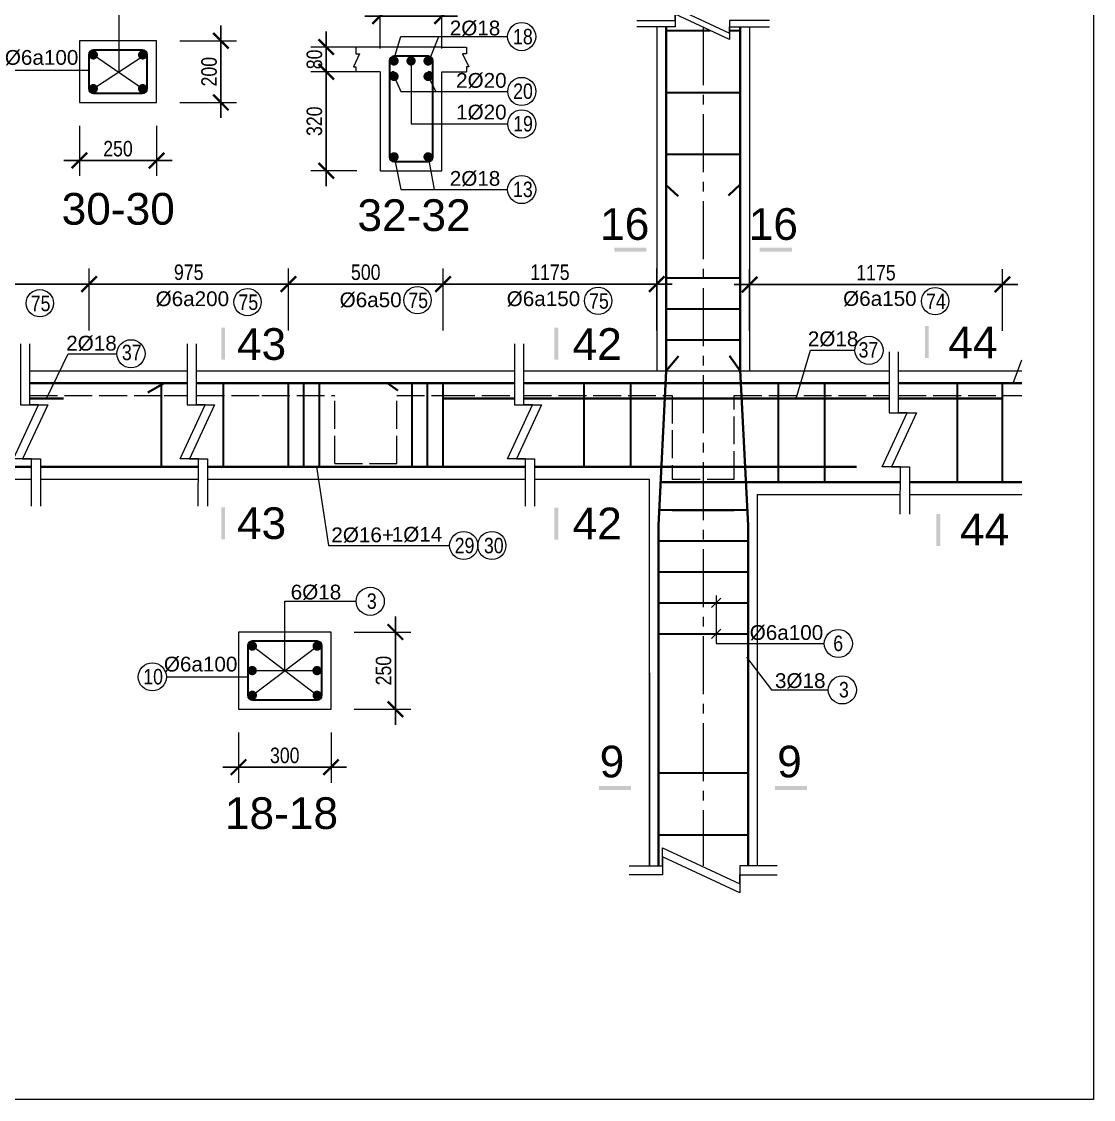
# Model space of a CAD drawing. Header units: inches. Extents: x 1604615 to 1925968, y -294302 to 52467.
# Drawn here: x 1662672 to 1676538, y -159284 to -145345 of the extents above; entities that cross this region are included whole.
import ezdxf

# ---------------------------------------------------------------- set-up
doc = ezdxf.new("R2010")
doc.units = ezdxf.units.IN
doc.header["$LTSCALE"] = 20
doc.header["$MEASUREMENT"] = 0
doc.linetypes.add('ACAD_ISO02W100', pattern=[15, 12, -3])
doc.linetypes.add('CENTER2', pattern=[1.125, 0.75, -0.125, 0.125, -0.125])
doc.layers.get('0').update_dxf_attribs({"lineweight": 13})
for name, color, linetype, lineweight in [('BORDER', 3, 'Continuous', 40), ('Duong bao', 4, 'Continuous', 30), ('net 0.2', 5, 'Continuous', 20), ('net dut', 7, 'Continuous', 9), ('truc', 16, 'CENTER2', 9)]:
    doc.layers.add(name, color=color, linetype=linetype, lineweight=lineweight)
doc.layers.add('TEXT', color=9, linetype='Continuous')
doc.styles.add('chu', font='VHELVCN.TTF')
doc.styles.add('thep', font='ARIAL.TTF')
doc.dimstyles.new('tl25', dxfattribs={"dimscale": 100, "dimtxt": 2, "dimasz": 2, "dimexe": 2, "dimexo": 3, "dimgap": 0.5, "dimtad": 1, "dimdec": 0, "dimlfac": 0.25, "dimdsep": 46, "dimtxsty": 'chu', "dimblk": 'ARCHTICK', "dimcen": 8, "dimdle": 2, "dimclrd": 1, "dimclre": 1, "dimclrt": 2, "dimadec": 0, "dimazin": 0, "dimtfac": 0.1, "dimtdec": 0, "dimtix": 1, "dimtmove": 2, "dimatfit": 3, "dimldrblk": 'ARCHTICK', "dimfxl": 6, "dimfxlon": 1, "dimtolj": 1, "dimlwe": -1, "dimarcsym": 0})

# ---------------------------------------------------------------- blocks, each defined once
blk = doc.blocks.new('kk')
at = {"ltscale": 0.1}
for p, q in [((-71, 1140), (-71, 350)), ((49, 350), (49, 1140)), ((-162, -350), (162, 350)), ((-71, 350), (281, 350)), ((281, 350), (-44, -350)), ((162, 350), (49, 350)), ((73, -350), (-162, -350)), ((-44, -350), (189, -350)), ((71, -962), (73, -350)), ((189, -350), (189, -962))]:
    blk.add_line(p, q, dxfattribs=at)
blk = doc.blocks.new('_ArchTick')
at = {"color": 0, "linetype": 'ByBlock', "const_width": 0.15}
blk.add_lwpolyline([(-0.5, -0.5), (0.5, 0.5)], dxfattribs=at)
blk = doc.blocks.new('*D551')
at = {"color": 1}
for p, q in [((1661032, -149340), (1661032, -148540)), ((1663546, -149340), (1663546, -148540))]:
    blk.add_line(p, q, dxfattribs=at)
at = {"color": 1, "lineweight": -2}
blk.add_line((1660832, -148740), (1663746, -148740), dxfattribs=at)
at = {"layer": 'Defpoints', "color": 0}
for p in [(1663546, -148740), (1661032, -149861), (1663546, -150181)]:
    blk.add_point(p, dxfattribs=at)
at = {"color": 1, "lineweight": -2, "xscale": 200, "yscale": 200, "zscale": 200, "rotation": 180}
blk.add_blockref('_ArchTick', (1661032, -148740), dxfattribs=at)
at = {"color": 1, "lineweight": -2, "xscale": 200, "yscale": 200, "zscale": 200}
blk.add_blockref('_ArchTick', (1663546, -148740), dxfattribs=at)
at = {"color": 2, "insert": (1662289, -148588), "char_height": 200, "attachment_point": 5, "style": 'chu'}
blk.add_mtext('\\A1;950', dxfattribs=at)
blk = doc.blocks.new('*D752')
at = {"color": 1}
for p, q in [((1663546, -149340), (1663546, -148540)), ((1666125, -149340), (1666125, -148540))]:
    blk.add_line(p, q, dxfattribs=at)
at = {"color": 1, "lineweight": -2}
blk.add_line((1663346, -148740), (1666325, -148740), dxfattribs=at)
at = {"layer": 'Defpoints', "color": 0}
for p in [(1666125, -148740), (1663546, -150181), (1666125, -151101)]:
    blk.add_point(p, dxfattribs=at)
at = {"color": 1, "lineweight": -2, "xscale": 200, "yscale": 200, "zscale": 200, "rotation": 180}
blk.add_blockref('_ArchTick', (1663546, -148740), dxfattribs=at)
at = {"color": 1, "lineweight": -2, "xscale": 200, "yscale": 200, "zscale": 200}
blk.add_blockref('_ArchTick', (1666125, -148740), dxfattribs=at)
at = {"color": 2, "insert": (1664835, -148588), "char_height": 200, "attachment_point": 5, "style": 'chu'}
blk.add_mtext('\\A1;975', dxfattribs=at)
blk = doc.blocks.new('*D753')
at = {"color": 1}
for p, q in [((1666125, -149340), (1666125, -148540)), ((1668125, -149340), (1668125, -148540))]:
    blk.add_line(p, q, dxfattribs=at)
at = {"color": 1, "lineweight": -2}
blk.add_line((1665925, -148740), (1668325, -148740), dxfattribs=at)
at = {"layer": 'Defpoints', "color": 0}
for p in [(1668125, -148740), (1666125, -151101), (1668125, -151101)]:
    blk.add_point(p, dxfattribs=at)
at = {"color": 1, "lineweight": -2, "xscale": 200, "yscale": 200, "zscale": 200, "rotation": 180}
blk.add_blockref('_ArchTick', (1666125, -148740), dxfattribs=at)
at = {"color": 1, "lineweight": -2, "xscale": 200, "yscale": 200, "zscale": 200}
blk.add_blockref('_ArchTick', (1668125, -148740), dxfattribs=at)
at = {"color": 2, "insert": (1667125, -148588), "char_height": 200, "attachment_point": 5, "style": 'chu'}
blk.add_mtext('\\A1;500', dxfattribs=at)
blk = doc.blocks.new('*D754')
at = {"color": 1}
for p, q in [((1668125, -149340), (1668125, -148540)), ((1670890, -149340), (1670890, -148540))]:
    blk.add_line(p, q, dxfattribs=at)
at = {"color": 1, "lineweight": -2}
blk.add_line((1667925, -148740), (1671090, -148740), dxfattribs=at)
at = {"layer": 'Defpoints', "color": 0}
for p in [(1670890, -148740), (1668125, -151101), (1670890, -151261)]:
    blk.add_point(p, dxfattribs=at)
at = {"color": 1, "lineweight": -2, "xscale": 200, "yscale": 200, "zscale": 200, "rotation": 180}
blk.add_blockref('_ArchTick', (1668125, -148740), dxfattribs=at)
at = {"color": 1, "lineweight": -2, "xscale": 200, "yscale": 200, "zscale": 200}
blk.add_blockref('_ArchTick', (1670890, -148740), dxfattribs=at)
at = {"color": 2, "insert": (1669507, -148588), "char_height": 200, "attachment_point": 5, "style": 'chu'}
blk.add_mtext('\\A1;1175', dxfattribs=at)
blk = doc.blocks.new('*D552')
at = {"color": 1}
for p, q in [((1672090, -149345), (1672090, -148545)), ((1675361, -149345), (1675361, -148545))]:
    blk.add_line(p, q, dxfattribs=at)
at = {"color": 1, "lineweight": -2}
blk.add_line((1671890, -148745), (1675561, -148745), dxfattribs=at)
at = {"layer": 'Defpoints', "color": 0}
for p in [(1675361, -148745), (1672090, -149861), (1675361, -149861)]:
    blk.add_point(p, dxfattribs=at)
at = {"color": 1, "lineweight": -2, "xscale": 200, "yscale": 200, "zscale": 200, "rotation": 180}
blk.add_blockref('_ArchTick', (1672090, -148745), dxfattribs=at)
at = {"color": 1, "lineweight": -2, "xscale": 200, "yscale": 200, "zscale": 200}
blk.add_blockref('_ArchTick', (1675361, -148745), dxfattribs=at)
at = {"color": 2, "insert": (1673725, -148593), "char_height": 200, "attachment_point": 5, "style": 'chu'}
blk.add_mtext('\\A1;1175', dxfattribs=at)
blk = doc.blocks.new('*D801')
at = {"color": 1, "lineweight": -2}
blk.add_line((1667508, -153040), (1667508, -154438), dxfattribs=at)
at = {"color": 1}
for p, q in [((1666976, -153240), (1667708, -153240)), ((1666976, -154238), (1667708, -154238))]:
    blk.add_line(p, q, dxfattribs=at)
at = {"layer": 'Defpoints', "color": 0}
for p in [(1666676, -153240), (1666676, -154238), (1667508, -154238)]:
    blk.add_point(p, dxfattribs=at)
at = {"color": 1, "lineweight": -2, "xscale": 200, "yscale": 200, "zscale": 200}
for p, rotation in [((1667508, -153240), 90), ((1667508, -154238), 270)]:
    blk.add_blockref('_ArchTick', p, dxfattribs=dict(at, rotation=rotation))
at = {"color": 2, "insert": (1667356, -153739), "char_height": 200, "attachment_point": 5, "rotation": 90, "style": 'chu'}
blk.add_mtext('\\A1;250', dxfattribs=at)
blk = doc.blocks.new('*D802')
at = {"color": 1}
for p, q in [((1665478, -154538), (1665478, -155188)), ((1666676, -154538), (1666676, -155188))]:
    blk.add_line(p, q, dxfattribs=at)
at = {"color": 1, "lineweight": -2}
blk.add_line((1665278, -154988), (1666876, -154988), dxfattribs=at)
at = {"layer": 'Defpoints', "color": 0}
for p in [(1665478, -154238), (1666676, -154238), (1666676, -154988)]:
    blk.add_point(p, dxfattribs=at)
at = {"color": 1, "lineweight": -2, "xscale": 200, "yscale": 200, "zscale": 200, "rotation": 180}
blk.add_blockref('_ArchTick', (1665478, -154988), dxfattribs=at)
at = {"color": 1, "lineweight": -2, "xscale": 200, "yscale": 200, "zscale": 200}
blk.add_blockref('_ArchTick', (1666676, -154988), dxfattribs=at)
at = {"color": 2, "insert": (1666077, -154836), "char_height": 200, "attachment_point": 5, "style": 'chu'}
blk.add_mtext('\\A1;300', dxfattribs=at)
blk = doc.blocks.new('*D825')
at = {"color": 1, "lineweight": -2}
blk.add_line((1665251, -145394), (1665251, -146592), dxfattribs=at)
at = {"color": 1}
for p, q in [((1664719, -145594), (1665451, -145594)), ((1664719, -146392), (1665451, -146392))]:
    blk.add_line(p, q, dxfattribs=at)
at = {"layer": 'Defpoints', "color": 0}
for p in [(1664419, -145594), (1664419, -146392), (1665251, -146392)]:
    blk.add_point(p, dxfattribs=at)
at = {"color": 1, "lineweight": -2, "xscale": 200, "yscale": 200, "zscale": 200}
for p, rotation in [((1665251, -145594), 90), ((1665251, -146392), 270)]:
    blk.add_blockref('_ArchTick', p, dxfattribs=dict(at, rotation=rotation))
at = {"color": 2, "insert": (1665099, -145993), "char_height": 200, "attachment_point": 5, "rotation": 90, "style": 'chu'}
blk.add_mtext('\\A1;200', dxfattribs=at)
blk = doc.blocks.new('*D826')
at = {"color": 1}
for p, q in [((1663421, -146692), (1663421, -147342)), ((1664419, -146692), (1664419, -147342))]:
    blk.add_line(p, q, dxfattribs=at)
at = {"color": 1, "lineweight": -2}
blk.add_line((1663221, -147142), (1664619, -147142), dxfattribs=at)
at = {"layer": 'Defpoints', "color": 0}
for p in [(1663421, -146392), (1664419, -146392), (1664419, -147142)]:
    blk.add_point(p, dxfattribs=at)
at = {"color": 1, "lineweight": -2, "xscale": 200, "yscale": 200, "zscale": 200, "rotation": 180}
blk.add_blockref('_ArchTick', (1663421, -147142), dxfattribs=at)
at = {"color": 1, "lineweight": -2, "xscale": 200, "yscale": 200, "zscale": 200}
blk.add_blockref('_ArchTick', (1664419, -147142), dxfattribs=at)
at = {"color": 2, "insert": (1663920, -146990), "char_height": 200, "attachment_point": 5, "style": 'chu'}
blk.add_mtext('\\A1;250', dxfattribs=at)
blk = doc.blocks.new('*D604')
at = {"color": 1}
for p, q in [((1667311, -145694), (1667311, -145075)), ((1668111, -145694), (1668111, -145075))]:
    blk.add_line(p, q, dxfattribs=at)
at = {"color": 1, "lineweight": -2}
blk.add_line((1667111, -145275), (1668311, -145275), dxfattribs=at)
at = {"layer": 'Defpoints', "color": 0}
for p in [(1668111, -145275), (1667311, -145994), (1668111, -145994)]:
    blk.add_point(p, dxfattribs=at)
at = {"color": 1, "lineweight": -2, "xscale": 200, "yscale": 200, "zscale": 200, "rotation": 180}
blk.add_blockref('_ArchTick', (1667311, -145275), dxfattribs=at)
at = {"color": 1, "lineweight": -2, "xscale": 200, "yscale": 200, "zscale": 200}
blk.add_blockref('_ArchTick', (1668111, -145275), dxfattribs=at)
at = {"color": 2, "insert": (1667711, -145123), "char_height": 200, "attachment_point": 5, "style": 'chu'}
blk.add_mtext('\\A1;200', dxfattribs=at)
blk = doc.blocks.new('*D605')
at = {"color": 1, "lineweight": -2}
blk.add_line((1666613, -147474), (1666613, -145794), dxfattribs=at)
at = {"color": 1}
for p, q in [((1667011, -145994), (1666413, -145994)), ((1667011, -147274), (1666413, -147274))]:
    blk.add_line(p, q, dxfattribs=at)
at = {"layer": 'Defpoints', "color": 0}
for p in [(1666613, -145994), (1667311, -145994), (1667311, -147274)]:
    blk.add_point(p, dxfattribs=at)
at = {"color": 1, "lineweight": -2, "xscale": 200, "yscale": 200, "zscale": 200}
for p, rotation in [((1666613, -145994), 90), ((1666613, -147274), 270)]:
    blk.add_blockref('_ArchTick', p, dxfattribs=dict(at, rotation=rotation))
at = {"color": 2, "insert": (1666461, -146634), "char_height": 200, "attachment_point": 5, "rotation": 90, "style": 'chu'}
blk.add_mtext('\\A1;320', dxfattribs=at)
blk = doc.blocks.new('*D606')
at = {"color": 1, "lineweight": -2}
for p, q in [((1666613, -145674), (1666613, -145474)), ((1666613, -145994), (1666613, -145674)), ((1666613, -145994), (1666613, -146194))]:
    blk.add_line(p, q, dxfattribs=at)
at = {"color": 1}
for p, q in [((1667011, -145674), (1666413, -145674)), ((1667011, -145994), (1666413, -145994))]:
    blk.add_line(p, q, dxfattribs=at)
at = {"layer": 'Defpoints', "color": 0}
for p in [(1666613, -145674), (1667311, -145674), (1667311, -145994)]:
    blk.add_point(p, dxfattribs=at)
at = {"color": 1, "lineweight": -2, "xscale": 200, "yscale": 200, "zscale": 200}
for p, rotation in [((1666613, -145674), 270), ((1666613, -145994), 90)]:
    blk.add_blockref('_ArchTick', p, dxfattribs=dict(at, rotation=rotation))
at = {"color": 2, "insert": (1666461, -145834), "char_height": 200, "attachment_point": 5, "rotation": 90, "style": 'chu'}
blk.add_mtext('\\A1;80', dxfattribs=at)

msp = doc.modelspace()

# ---------------------------------------------------------------- linework, layer by layer
for p, q in [((1663935, -145994), (1663935, -145097.6)), ((1664419, -145594.1), (1663421, -145594.1)), ((1663421, -145594.1), (1663421, -146392.1)), ((1664419, -146392.1), (1664419, -145594.1)), ((1663601, -145776), (1664239, -146212.1)), ((1663601, -146212.1), (1664269, -145776)), ((1667311, -145674.3), (1666998.6, -145674.3)), ((1668111, -145674.3), (1667311, -145674.3)), ((1668111, -145674.3), (1668423.4, -145674.3)), ((1667711, -145854.3), (1667711, -146668.9)), ((1663541, -145976), (1662488.5, -145976)), ((1667311, -145994.3), (1666995, -145994.3)), ((1667311, -145994.3), (1667311, -147274.3)), ((1667931, -146054.3), (1668031.4, -146248.1)), ((1668111, -147274.3), (1668111, -145994.3)), ((1668111, -145994.3), (1668427, -145994.3)), ((1663421, -146392.1), (1664419, -146392.1)), ((1667711, -146668.9), (1668959.1, -146668.9)), ((1667311, -147274.3), (1668111, -147274.3)), ((1666488.1, -151101.2), (1666643, -152120.5)), ((1666643, -152120.5), (1668210.3, -152120.5)), ((1666077.6, -153739.2), (1666077.6, -152842.7)), ((1666077.6, -152842.7), (1667001.2, -152842.7)), ((1671598.1, -152921.4), (1671717.8, -152800.9)), ((1666676, -153239.7), (1665478, -153239.7)), ((1665478, -153239.7), (1665478, -154237.7)), ((1666676, -154237.7), (1666676, -153239.7)), ((1671598.1, -153321.4), (1671717.8, -153200.9)), ((1665658, -153419.7), (1666496, -154057.7)), ((1665658, -154057.7), (1666496, -153421.6)), ((1665598.6, -153738.3), (1666494.2, -153738.3)), ((1665598, -153821.6), (1664545.6, -153821.6)), ((1665478, -154237.7), (1666676, -154237.7))]:
    msp.add_line(p, q)
at = {"ltscale": 0.1}
for p, q in [((1670889.7, -145414.6), (1670889.7, -149861.2)), ((1672089.7, -145414.6), (1672089.7, -149861.2)), ((1664816.5, -149511.7), (1664816.5, -150301.4)), ((1664936.5, -150301.4), (1664936.5, -149511.7)), ((1669048.6, -149511.7), (1669048.6, -150301.4)), ((1669168.6, -150301.4), (1669168.6, -149511.7)), ((1670789.7, -149861.2), (1672189.7, -149861.2)), ((1664724.8, -151001.9), (1665049.7, -150301.4)), ((1664816.5, -150301.4), (1665168.2, -150301.4)), ((1665168.2, -150301.4), (1664843.3, -151001.9)), ((1665049.7, -150301.4), (1664936.5, -150301.4)), ((1668956.8, -151001.9), (1669281.8, -150301.4)), ((1669048.6, -150301.4), (1669400.3, -150301.4)), ((1669400.3, -150301.4), (1669075.3, -151001.9)), ((1669281.8, -150301.4), (1669168.6, -150301.4)), ((1664959.9, -151001.9), (1664724.8, -151001.9)), ((1664843.3, -151001.9), (1665076.5, -151001.9)), ((1664957.8, -151613.9), (1664959.9, -151001.9)), ((1665076.5, -151001.9), (1665076.5, -151613.9)), ((1669191.9, -151001.9), (1668956.8, -151001.9)), ((1669075.3, -151001.9), (1669308.5, -151001.9)), ((1669189.8, -151613.9), (1669191.9, -151001.9)), ((1669308.5, -151001.9), (1669308.5, -151613.9)), ((1661131.9, -151261.2), (1662801.5, -151261.7)), ((1662919, -151261.2), (1664959, -151261.5)), ((1665076.5, -151261.5), (1665921.8, -151261.7)), ((1665921.8, -151261.2), (1667199.9, -151261.2)), ((1667199.9, -151261.2), (1669144.4, -151261.2)), ((1669076.4, -151261.2), (1669191, -151261.2)), ((1669308.5, -151261.2), (1670478.2, -151261.2)), ((1670361.4, -151261.2), (1670789.7, -151261.2)), ((1670789.7, -151261.2), (1670793.3, -156264.7)), ((1672189.7, -151461.2), (1672189.7, -156264.2)), ((1672189.7, -151461.2), (1674039.9, -151461.2)), ((1674157.8, -151461.2), (1675610.8, -151461.2)), ((1670789.7, -151861.2), (1670789.7, -156264.2))]:
    msp.add_line(p, q, dxfattribs=at)
msp.add_lwpolyline([(1641421, -112419.5), (1676538.2, -112419.5), (1676538.2, -159284.5), (1641421, -159284.5)], close=True)
for points in [[(1670632.4, -145331.3), (1671129.5, -145333), (1671129.5, -145168.4), (1671831.1, -145493.9), (1671831.1, -145414.6), (1672347.1, -145414.6)], [(1672347.1, -145330.6), (1671831.1, -145330.6), (1671831.1, -145576.8), (1671129.5, -145251.4), (1671129.5, -145414.6), (1670632.4, -145414.6)], [(1662777.2, -149861.2), (1664816.5, -149861.2)], [(1664936.5, -149861.2), (1665849.6, -149861.2)], [(1665781.8, -149861.2), (1667199.9, -149861.2)], [(1667199.9, -149861.2), (1669048.6, -149861.2)], [(1669168.6, -149861.2), (1669262.6, -149861.2)], [(1669262.6, -149861.2), (1670221.5, -149861.2)], [(1670221.5, -149861.2), (1670789.7, -149861.2)], [(1672189.7, -149861.2), (1673897.8, -149861.2)], [(1674016, -149861.2), (1675610.8, -149861.2)], [(1670532.4, -156263.8), (1670963.3, -156265.3), (1670963.3, -156030.2), (1671965.6, -156495.1), (1671965.6, -156381.9), (1672447.1, -156381.9)], [(1672447.1, -156261.9), (1671965.6, -156261.9), (1671965.6, -156613.6), (1670963.3, -156148.7), (1670963.3, -156381.9), (1670532.4, -156381.9)]]:
    msp.add_lwpolyline(points, dxfattribs=at)
for points in [[(1667491, -145824.3), (1667579.8, -145539.5), (1668959.9, -145539.5)], [(1667931, -145884.3), (1668069, -145539.5)], [(1666995, -145674.3), (1666995, -145763), (1667045.9, -145763), (1666965.2, -145931.4), (1666995, -145931.4), (1666995, -145994.3)], [(1668427, -145674.3), (1668427, -145763), (1668376.1, -145763), (1668456.9, -145931.4), (1668427, -145931.4), (1668427, -145994.3)], [(1667491, -146054.3), (1667579.8, -146248.1), (1668961.4, -146248.1)], [(1667491, -147094.3), (1667579.8, -147517.8), (1668959.9, -147517.8)], [(1667931, -147094.3), (1668008.4, -147517.8)], [(1662997.1, -150221.2), (1663277.1, -149640.9), (1663906.1, -149640.9)], [(1672693.2, -150221.2), (1672880.2, -149592.9), (1673453.3, -149592.9)], [(1675500.2, -150021.2), (1675610.8, -149718)], [(1671658, -152766.8), (1671658, -153388.6), (1673056.2, -153388.6)], [(1672049.9, -153563.6), (1672371.9, -153988.1), (1673108.3, -153988.1)]]:
    msp.add_lwpolyline(points)
at = {"const_width": 60}
for points in [[(1663571, -145776, -1), (1663631, -145776, -1)], [(1664269, -145776, 1), (1664209, -145776, 1)], [(1667461, -145854.3, -1), (1667521, -145854.3, -1)], [(1667681, -145854.3, -1), (1667741, -145854.3, -1)], [(1667961, -145854.3, 1), (1667901, -145854.3, 1)], [(1667461, -146054.3, -1), (1667521, -146054.3, -1)], [(1667961, -146054.3, 1), (1667901, -146054.3, 1)], [(1663571, -146212.1, 1), (1663631, -146212.1, 1)], [(1664269, -146212.1, -1), (1664209, -146212.1, -1)], [(1667461, -147094.3, 1), (1667521, -147094.3, 1)], [(1667961, -147094.3, -1), (1667901, -147094.3, -1)], [(1665628, -153421.6, -1), (1665688, -153421.6, -1)], [(1666526, -153421.6, 1), (1666466, -153421.6, 1)], [(1665626.2, -153738.3, -1), (1665686.2, -153738.3, -1)], [(1666524.2, -153738.3, 1), (1666464.2, -153738.3, 1)], [(1665628, -154057.7, 1), (1665688, -154057.7, 1)], [(1666526, -154057.7, -1), (1666466, -154057.7, -1)]]:
    msp.add_lwpolyline(points, format="xyb", close=True, dxfattribs=at)
for centre, radius in [((1669141.8, -145539.5), 181.9), ((1669143.3, -146248.1), 181.9), ((1669143.3, -146668.9), 181.9), ((1669141.8, -147517.8), 181.9), ((1662909, -148988.5), 176.4), ((1665596.5, -148972.5), 176.4), ((1667793.5, -148948), 176.4), ((1670132, -148956), 176.4), ((1674490.5, -148960), 176.4), ((1673635.1, -149596.9), 181.9), ((1664088, -149640.9), 181.9), ((1668392.2, -152120.5), 181.9), ((1668756, -152120.5), 181.9), ((1667183.1, -152842.7), 181.9), ((1673238.1, -153388.6), 181.9), ((1664363.7, -153819.7), 181.9), ((1673290.2, -153988.1), 181.9)]:
    msp.add_circle(centre, radius)
for points in [[(1670756.5, -148321), (1670756.5, -148271), (1670342.2, -148321), (1670342.2, -148271)], [(1672636.7, -148321), (1672636.7, -148271), (1672222.4, -148321), (1672222.4, -148271)], [(1674407.1, -149281.4), (1674357.1, -149281.4), (1674407.1, -149695.7), (1674357.1, -149695.7)], [(1665304.8, -149302.8), (1665254.8, -149302.8), (1665304.8, -149717.1), (1665254.8, -149717.1)], [(1669615.4, -149302.8), (1669565.4, -149302.8), (1669615.4, -149717.1), (1669565.4, -149717.1)], [(1665304.8, -151627.8), (1665254.8, -151627.8), (1665304.8, -152042.1), (1665254.8, -152042.1)], [(1669615.4, -151631.8), (1669565.4, -151631.8), (1669615.4, -152046.1), (1669565.4, -152046.1)], [(1674557.8, -151711.7), (1674507.8, -151711.7), (1674557.8, -152126), (1674507.8, -152126)], [(1670556.5, -155282.3), (1670556.5, -155232.3), (1670142.2, -155282.3), (1670142.2, -155232.3)], [(1672834.5, -155282.3), (1672834.5, -155232.3), (1672420.2, -155282.3), (1672420.2, -155232.3)]]:
    msp.add_trace(points)
at = {"layer": 'BORDER', "ltscale": 0.1}
for p, q in [((1671009.7, -145414.6), (1671009.7, -149861.2)), ((1671969.7, -145414.6), (1671969.7, -149861.2)), ((1671009.7, -149861.2), (1671009.7, -147061.2)), ((1671969.7, -149851.7), (1671969.7, -147051.7)), ((1671009.7, -147461.2), (1671164.1, -147603.6)), ((1671969.7, -147451.7), (1671815.4, -147594.2)), ((1671009.7, -149861.2), (1671172.7, -149670.3)), ((1671969.7, -149860.5), (1671830.7, -149666.5)), ((1670909.7, -151861.2), (1671009.7, -149861.2)), ((1672069.7, -151861.2), (1671969.7, -149851.7)), ((1662777.2, -150021.2), (1664816.5, -150021.2)), ((1662777.2, -150021.2), (1664516.9, -150021.2)), ((1664516.9, -150021.2), (1664305.5, -150140.9)), ((1664936.5, -150021.2), (1665781.8, -150021.2)), ((1665781.8, -150021.2), (1667199.9, -150021.2)), ((1667199.9, -150021.2), (1669048.6, -150021.2)), ((1669262.6, -150021.2), (1670101.5, -150021.2)), ((1670221.5, -150021.2), (1673897.8, -150021.2)), ((1674016, -150021.2), (1675610.8, -150021.2)), ((1674016, -150021.2), (1675610.8, -150021.2)), ((1659731.5, -151101.2), (1662802.1, -151101.7)), ((1662919, -151101.2), (1664959.6, -151101.5)), ((1665076.5, -151101.5), (1665921.8, -151101.2)), ((1665921.8, -151101.2), (1667361.7, -151101.2)), ((1667199.9, -151101.2), (1669145.4, -151101.2)), ((1669076.4, -151101.2), (1669191.6, -151101.2)), ((1669308.5, -151101.2), (1670361.4, -151101.2)), ((1670361.4, -151101.2), (1672194.2, -151101.2)), ((1672194.2, -151101.2), (1673474.2, -151101.2)), ((1670937.6, -151302.6), (1674040.5, -151301.7)), ((1674157.8, -151301.2), (1675610.8, -151301.2)), ((1670909.7, -151861.2), (1670909.7, -156264.2)), ((1672069.7, -151861.2), (1672069.7, -156264.2))]:
    msp.add_line(p, q, dxfattribs=at)
for points in [[(1669048.6, -150021.2), (1667404.7, -150021.2), (1667540.6, -150115.2)], [(1669262.6, -150021.2), (1669168.6, -150021.2)], [(1670221.5, -150021.2), (1669262.6, -150021.2)], [(1671488.7, -150021.2), (1670221.5, -150021.2)], [(1671488.7, -150021.2), (1673897.8, -150021.2)], [(1662777.2, -150221.2), (1663216.9, -150221.2)], [(1669048.6, -150221.2), (1668125, -150221.2)], [(1669262.6, -150221.2), (1669168.6, -150221.2)], [(1670221.5, -150221.2), (1669262.6, -150221.2)], [(1673897.8, -150221.2), (1671488.7, -150221.2), (1670221.5, -150221.2)], [(1675360.7, -150221.2), (1674016, -150221.2)]]:
    msp.add_lwpolyline(points, dxfattribs=at)
at = {"layer": 'Duong bao', "ltscale": 0.1}
for p, q in [((1671009.7, -145461.2), (1671581.8, -145461.2)), ((1671831.1, -145461.2), (1671969.7, -145461.2)), ((1671009.7, -146261.2), (1671969.7, -146261.2)), ((1671009.7, -147061.2), (1671969.7, -147061.2)), ((1671009.7, -148661.2), (1671969.7, -148661.2)), ((1671009.7, -149061.2), (1671969.7, -149061.2)), ((1671009.7, -149461.2), (1671969.7, -149461.2)), ((1664483.6, -151101.2), (1664483.6, -150021.2)), ((1665283.6, -151101.2), (1665283.6, -150021.2)), ((1666125, -151101.2), (1666125, -150021.2)), ((1666325, -151101.2), (1666325, -150021.2)), ((1666525, -151101.2), (1666525, -150021.2)), ((1667725, -151101.2), (1667725, -150021.2)), ((1667925, -151101.2), (1667925, -150021.2)), ((1668125, -151101.2), (1668125, -150021.2)), ((1669952.4, -151101.2), (1669952.4, -150021.2)), ((1670552.4, -151101.2), (1670552.4, -150021.2)), ((1672463.1, -151301.2), (1672463.1, -150021.2)), ((1673063.1, -151301.2), (1673063.1, -150021.2)), ((1674781.2, -151301.2), (1674781.2, -150021.2)), ((1675360.7, -151301.2), (1675360.7, -150021.2)), ((1670909.7, -151661.2), (1672069.7, -151661.2)), ((1671089.7, -151663.7), (1671889.7, -151663.7)), ((1670909.7, -152061.2), (1672069.7, -152061.2)), ((1670909.7, -152461.2), (1672069.7, -152461.2)), ((1670909.7, -152861.2), (1672069.7, -152861.2)), ((1670909.7, -153261.2), (1672069.7, -153261.2)), ((1670909.7, -155061.2), (1672069.7, -155061.2)), ((1670909.7, -155861.2), (1672069.7, -155861.2))]:
    msp.add_line(p, q, dxfattribs=at)
at = {"layer": 'Duong bao'}
for p, q in [((1663541, -145774.1), (1663541, -146212.1)), ((1664239, -145714.1), (1663601, -145714.1)), ((1664299, -146212.1), (1664299, -145774.1)), ((1667931, -145794.3), (1667491, -145794.3)), ((1667431, -145854.3), (1667431, -147094.3)), ((1667991, -147094.3), (1667991, -145854.3)), ((1663601, -146272.1), (1664239, -146272.1)), ((1667491, -147154.3), (1667931, -147154.3)), ((1665598, -153419.7), (1665598, -154057.7)), ((1666496, -153359.7), (1665658, -153359.7)), ((1666556, -154057.7), (1666556, -153419.7)), ((1665658, -154117.7), (1666496, -154117.7))]:
    msp.add_line(p, q, dxfattribs=at)
for centre, start, end in [((1663601, -145774.1), 90, 180), ((1663601, -145780.8), 90, 180), ((1664239, -145774.1), 0, 90), ((1667491, -145854.3), 90, 180), ((1667931, -145854.3), 0, 90), ((1667491, -146054.3), 90, 180), ((1667931, -146054.3), 0, 90), ((1663601, -146212.1), 180, 270), ((1664239, -146212.1), 270, 0), ((1667491, -147094.3), 180, 270), ((1667931, -147094.3), 270, 0), ((1665658, -153419.7), 90, 180), ((1665658, -153426.4), 90, 180), ((1666496, -153419.7), 0, 90), ((1665658, -154057.7), 180, 270), ((1666496, -154057.7), 270, 0)]:
    msp.add_arc(centre, 60, start, end, dxfattribs=at)
at = {"layer": 'net dut', "linetype": 'ACAD_ISO02W100', "ltscale": 1.5}
for p, q in [((1662777.2, -150181.2), (1664515.9, -150181.2)), ((1664515.9, -150181.2), (1664816.5, -150181.2)), ((1664936.5, -150181.2), (1665781.8, -150181.2)), ((1665781.8, -150181.2), (1666725, -150181.2)), ((1666725, -151061.2), (1666725, -150181.2)), ((1667525, -150181.2), (1668177.5, -150181.2)), ((1667525, -151061.2), (1667525, -150181.2)), ((1668177.5, -150181.2), (1669048.6, -150181.2)), ((1669168.6, -150181.2), (1671089.7, -150181.2)), ((1671089.7, -150181.2), (1671089.7, -151260.8)), ((1671889.7, -150181.2), (1673897.8, -150181.2)), ((1671889.7, -151260.8), (1671889.7, -150181.2)), ((1674016, -150181.2), (1675610.8, -150181.2)), ((1666725, -151061.2), (1667525, -151061.2)), ((1671089.7, -151260.8), (1671889.7, -151260.8))]:
    msp.add_line(p, q, dxfattribs=at)
at = {"layer": 'truc', "linetype": 'CENTER2', "ltscale": 50}
msp.add_lwpolyline([(1671489.7, -145418.5), (1671489.7, -156264.2)], dxfattribs=at)

# ---------------------------------------------------------------- block references
for p in [(1662729.8, -150651.6), (1673968.5, -150754.7)]:
    msp.add_blockref('kk', p)

# ---------------------------------------------------------------- texts
at = {"layer": 'net 0.2', "style": 'chu'}
for s, p in [('29', (1668275.9, -152221.4)), ('30', (1668653.7, -152221.4))]:
    msp.add_text(s, height=200, dxfattribs=at).set_placement(p)
at = {"layer": 'net 0.2', "char_height": 200, "width": 363.074, "style": 'chu'}
for s, insert, attachment_point in [('18', (1669030.2, -145642.2), 7), ('20', (1669031.7, -146145.4), 1), ('19', (1669031.7, -146566.3), 1), ('13', (1669030.2, -147415.2), 1), ('75', (1665478.7, -148874.5), 1), ('75', (1667675.7, -148850), 1), ('75', (1670014.2, -148858), 1), ('74', (1674372.7, -148862), 1), ('75', (1662791.2, -148890.5), 1), ('37', (1663970.3, -149524.3), 1), ('37', (1673499.9, -149490.2), 1), ('3', (1667139.1, -152740.1), 1), ('6', (1673172.3, -153286), 1), ('10 ', (1664246.9, -153717), 1), ('3', (1673246.2, -153885.4), 1)]:
    msp.add_mtext(s, dxfattribs=dict(at, insert=insert, attachment_point=attachment_point))
at = {"layer": 'TEXT', "style": 'thep'}
for s, height, p in [('2%%C18', 191.25, (1668211.8, -145524.2)), ('%%C6a100', 191.25, (1662456.5, -145904.3)), ('2%%C20', 191.25, (1668293.5, -146201.5)), ('1%%C20', 191.25, (1668293.5, -146611.1)), ('2%%C18', 191.25, (1668211.8, -147469)), ('30-30', 409.93, (1663190.8, -147971.4)), ('32-32', 409.93, (1667017.8, -148053.3)), ('16', 409.93, (1670156.4, -148168.1)), ('16', 409.93, (1672079, -148168.1)), ('%%C6a200', 191.25, (1664406.5, -149025)), ('%%C6a50', 191.25, (1666787.3, -149038.7)), ('%%C6a150', 191.25, (1668948.5, -149024.6)), ('%%C6a150', 191.25, (1673300.2, -149022.6)), ('44', 409.93, (1674660.5, -149698.7)), ('2%%C18', 191.25, (1663250.4, -149600)), ('43', 409.93, (1665458.4, -149720.2)), ('42', 409.93, (1669800.1, -149720.2)), ('2%%C18', 191.25, (1672843.5, -149543.2)), ('43', 409.93, (1665458.4, -152036.7)), ('42', 409.93, (1669800.1, -152040.7)), ('44', 409.93, (1674811.2, -152120.6)), ('2%%C16+', 191.25, (1666679.7, -152078)), ('1%%C14', 191.25, (1667460.8, -152071.4)), ('6%%C18', 191.25, (1666153.9, -152818.6)), ('%%C6a100', 191.25, (1672091.7, -153341.8)), ('%%C6a100', 191.25, (1664513.6, -153750)), ('3%%C18', 191.25, (1672418.6, -153963.6)), ('9', 409.9, (1670150.8, -155119.6)), ('9', 409.9, (1672447, -155119.6)), ('18-18', 409.93, (1665302.7, -155786.8))]:
    msp.add_text(s, height=height, dxfattribs=at).set_placement(p)

# ---------------------------------------------------------------- dimensions: what is measured, and where the dimension line sits
for base, p1, p2, picture, middle in [((1668111, -145275), (1667311, -145994.3), (1668111, -145994.3), '*D604', (1667711, -145122.9)), ((1664419.0158796, -147142.4353287), (1663421.0158796, -146392.1230035), (1664419.0158796, -146392.1230035), '*D826', (1663920.0158796, -146990.3019954)), ((1668125, -148740), (1666125, -151101.2), (1668125, -151101.2), '*D753', (1667125, -148587.8)), ((1666676.0384094, -154988.0421938), (1665478.0384094, -154237.7298686), (1666676.0384094, -154237.7298686), '*D802', (1666077.0384094, -154835.9088605))]:
    dim = msp.add_linear_dim(base=base, p1=p1, p2=p2, dimstyle='tl25')
    dim.commit()
    dim.dimension.update_dxf_attribs({"geometry": picture, "text_midpoint": middle})
for base, p1, p2, picture, middle in [((1665251.3511673, -146392.1230035), (1664419.0158796, -145594.1230035), (1664419.0158796, -146392.1230035), '*D825', (1665099.217834, -145993.1230035)), ((1666613.1, -145674.3), (1667311, -145994.3), (1667311, -145674.3), '*D606', (1666461, -145834.3)), ((1666613.1, -145994.3), (1667311, -147274.3), (1667311, -145994.3), '*D605', (1666461, -146634.3)), ((1667508.3736971, -154237.7298686), (1666676.0384094, -153239.7298686), (1666676.0384094, -154237.7298686), '*D801', (1667356.2403638, -153738.7298686))]:
    dim = msp.add_linear_dim(base=base, p1=p1, p2=p2, angle=90, dimstyle='tl25')
    dim.commit()
    dim.dimension.update_dxf_attribs({"geometry": picture, "text_midpoint": middle})
for base, p1, p2, text, picture, middle in [((1663545.9, -148740), (1661031.9, -149861.2), (1663545.9, -150181.2), '950', '*D551', (1662288.9, -148587.8)), ((1666125, -148740), (1663545.9, -150181.2), (1666125, -151101.2), '975', '*D752', (1664835.4, -148587.8)), ((1670889.7, -148740), (1668125, -151101.2), (1670889.7, -151261.2), '1175', '*D754', (1669507.4, -148587.8)), ((1675360.7, -148745.1), (1672089.7, -149861.2), (1675360.7, -149861.2), '1175', '*D552', (1673725.2, -148592.9))]:
    dim = msp.add_linear_dim(base=base, p1=p1, p2=p2, text=text, dimstyle='tl25')
    dim.commit()
    dim.dimension.update_dxf_attribs({"geometry": picture, "text_midpoint": middle})

doc.saveas('drawing.dxf')
